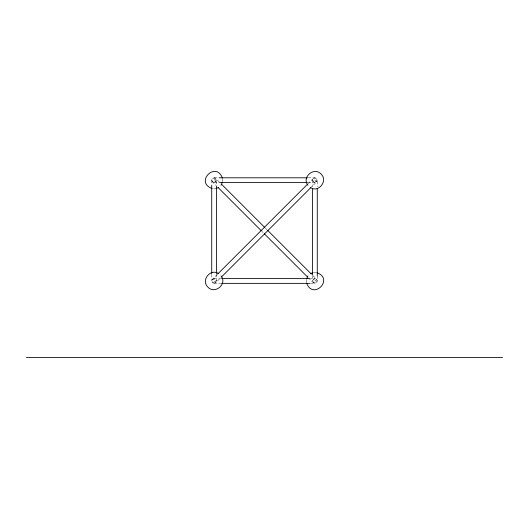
<?xml version="1.0" encoding="UTF-8"?>
<svg xmlns="http://www.w3.org/2000/svg" width="529" height="529" viewBox="0 0 529 529"><rect width="100%" height="100%" fill="white"/><g stroke="black" fill="none" stroke-linecap="round" stroke-linejoin="round"><path stroke-width="0.4" stroke-dasharray="2.65 1.98" d="M222.57 181.526L222.57 178.848M306.43 279.636L306.43 282.314M217.082 274.63L212.42 279.292L215.792 282.658L221.029 277.414M307.971 183.748L313.208 178.504L316.58 181.87L311.336 187.114M216.11 188.516L214.106 188.913L212.103 188.516M313.558 272.514L316.23 272.514M214.106 177.804L218.239 177.804M308.288 177.804L314.894 177.804M214.106 182.565L219.892 182.565M308.288 182.565L314.894 182.565M214.106 278.598L220.712 278.598M309.108 278.598L314.894 278.598M214.106 283.359L220.712 283.359M310.761 283.359L314.894 283.359M219.284 182.002L215.792 178.504L212.42 181.87L215.918 185.368M265.307 228.025L267.059 229.771M313.082 275.794L316.58 279.292L313.208 282.658L307.971 277.414M261.941 231.391L263.105 232.555M317.274 180.184A2.381 1.686 0 0 1 313.704 181.645A2.381 1.686 0 0 1 313.704 178.729A2.381 1.686 0 0 1 317.274 180.184L317.274 186.797M317.274 276.019L317.274 280.978M312.513 180.184L312.513 186.797M312.513 276.019L312.513 280.978M216.487 180.184A2.381 1.686 0 0 1 212.916 181.645A2.381 1.686 0 0 1 212.916 178.729A2.381 1.686 0 0 1 216.487 180.184L216.487 185.143M216.487 274.366L216.487 280.978A2.381 1.686 0 0 1 212.916 282.433A2.381 1.686 0 0 1 212.916 279.517A2.381 1.686 0 0 1 216.487 280.978M211.726 180.184L211.726 184.317M211.726 274.366L211.726 280.978M312.831 281.818A2.381 1.686 0 0 0 316.957 281.818A2.381 1.686 0 0 0 314.894 279.292A2.381 1.686 0 0 0 312.831 281.818M315.734 182.247A2.381 1.686 -90 0 0 315.734 178.128A2.381 1.686 -90 0 0 313.208 180.184A2.381 1.686 -90 0 0 315.734 182.247M214.946 182.247A2.381 1.686 -90 0 0 214.946 178.128A2.381 1.686 -90 0 0 212.42 180.184A2.381 1.686 -90 0 0 214.946 182.247M214.946 283.035A2.381 1.686 -90 0 0 214.946 278.915A2.381 1.686 -90 0 0 212.42 280.978A2.381 1.686 -90 0 0 214.946 283.035M315.734 283.035A2.381 1.686 -90 0 0 315.734 278.915A2.381 1.686 -90 0 0 313.208 280.978A2.381 1.686 -90 0 0 315.734 283.035"/><path stroke-width="0.79" d="M222.438 182.194L221.036 185.229M306.562 278.968L307.964 275.933M217.664 274.048L307.382 184.33M221.618 276.832L310.754 187.696M218.576 187.497L216.11 188.516M310.424 273.665L312.89 272.647M219.066 177.804L307.461 177.804M219.892 182.565L307.461 182.565M221.539 278.598L309.108 278.598M221.539 283.359L309.934 283.359M26.45 357.544L502.55 357.544M212.103 188.516C194.421 182.135 216.057 160.505 222.438 178.18M316.897 272.647C334.579 279.028 312.943 300.657 306.562 282.982M310.424 187.497C318.491 193.237 328.357 180.726 321.063 174.015C314.067 166.437 301.365 177.294 307.964 185.229M218.576 273.665C210.509 267.925 200.643 280.436 207.937 287.148C214.933 294.726 227.635 283.868 221.036 275.933M221.618 184.33L264.725 227.444M267.641 230.353L311.336 274.048M218.246 187.696L261.359 230.809M264.275 233.719L307.382 276.832M317.274 188.45L317.274 276.019M312.513 188.45L312.513 275.192M216.487 185.97L216.487 273.539M211.726 185.143L211.726 273.539"/></g></svg>
